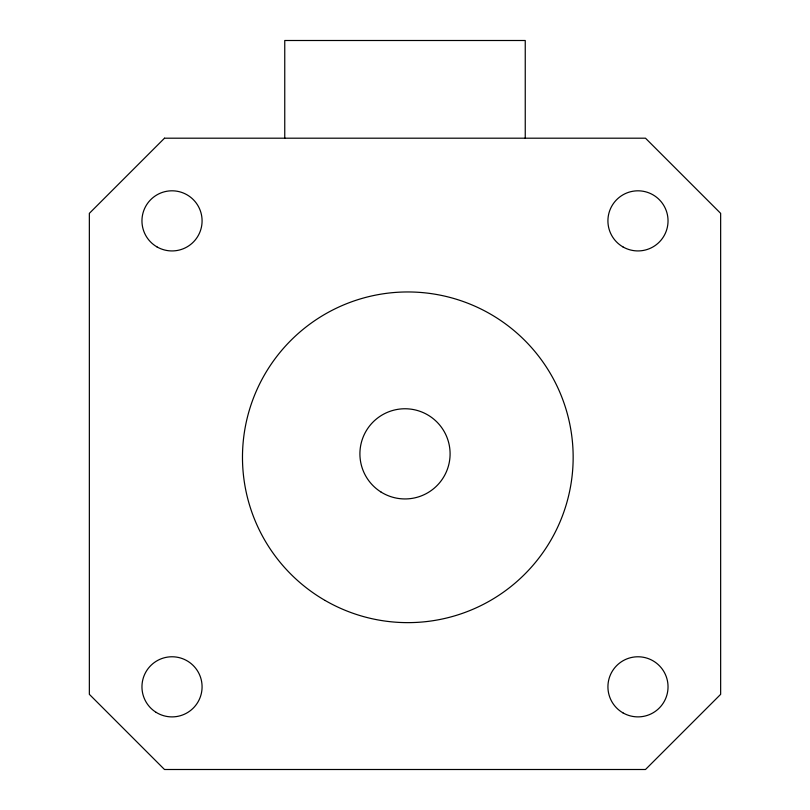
<?xml version="1.0" encoding="UTF-8"?>
<svg xmlns="http://www.w3.org/2000/svg" width="810" height="810" viewBox="0 0 810 810"><rect width="100%" height="100%" fill="white"/><g stroke="black" fill="none" stroke-linecap="round" stroke-linejoin="round"><path stroke-width="1.21" d="M525.245 138.196L525.245 40.5L284.755 40.5L284.755 138.196M164.501 138.196L89.353 213.354L89.353 694.342L164.501 769.5L645.499 769.5L720.647 694.342L720.647 213.354L645.499 138.196L164.501 138.196M156.988 246.908A30.061 30.061 0 0 0 202.085 220.867A30.061 30.061 0 0 0 156.988 194.835A30.061 30.061 0 0 0 156.988 246.908M622.951 246.908A30.061 30.061 0 0 0 668.037 220.867A30.061 30.061 0 0 0 622.951 194.835A30.061 30.061 0 0 0 622.951 246.908M622.951 712.861A30.061 30.061 0 0 0 668.037 686.829A30.061 30.061 0 0 0 622.951 660.798A30.061 30.061 0 0 0 622.951 712.861M156.117 712.344A30.061 30.061 0 0 0 202.065 687.852A30.061 30.061 0 0 0 157.879 660.302A30.061 30.061 0 0 0 156.117 712.344M325.144 600.483A165.341 165.341 0 0 0 573.156 457.296A165.341 165.341 0 0 0 325.144 314.108A165.341 165.341 0 0 0 325.144 600.483M381.075 492.075A45.097 45.097 0 0 0 450.066 455.463A45.097 45.097 0 0 0 383.859 414.021A45.097 45.097 0 0 0 381.075 492.075"/></g></svg>
